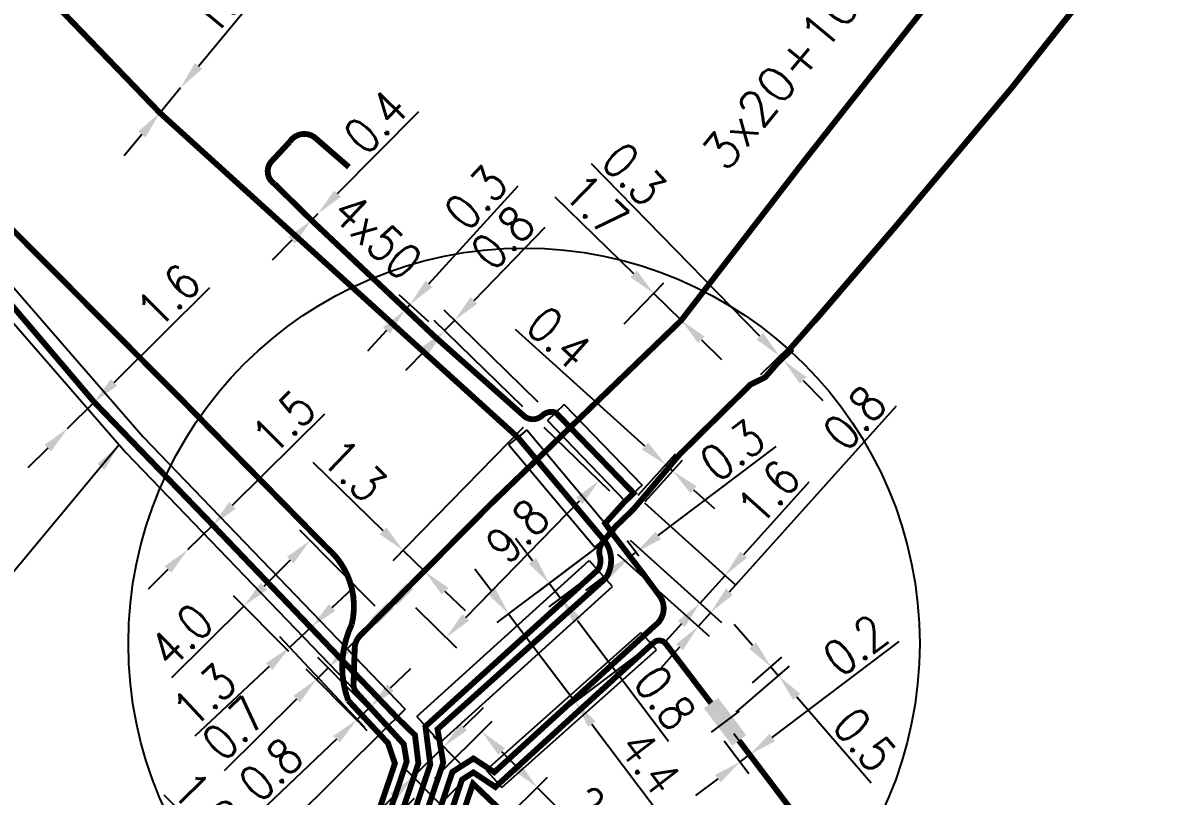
# Model space of a CAD drawing. Header units: millimetres. Extents: x 80000 to 81010, y 144000 to 145002.
# Drawn here: x 80909.98 to 80958.79, y 144236.84 to 144269.99 of the extents above; entities that cross this region are included whole.
import ezdxf
from ezdxf.enums import TextEntityAlignment as Align

# ---------------------------------------------------------------- set-up
doc = ezdxf.new("R2010")
doc.units = ezdxf.units.MM
doc.header["$PDMODE"] = 34
doc.linetypes.add('B_ST_AL', pattern=[2000, 1000, 1000])
doc.layers.get('0').update_dxf_attribs({"linetype": 'CONTINUOUS'})
doc.layers.get('Defpoints').update_dxf_attribs({"linetype": 'CONTINUOUS'})
for name, color, linetype in [('B_100', 3, 'CONTINUOUS'), ('B_110', 1, 'CONTINUOUS'), ('B_300', 7, 'CONTINUOUS'), ('B_400', 7, 'CONTINUOUS')]:
    doc.layers.add(name, color=color, linetype=linetype)
doc.styles.add('M_ROMANS', font='ROMANS.shx', dxfattribs={"width": 0.75})
doc.styles.get("Standard").update_dxf_attribs({"font": 'romans.shx', "width": 0.85})
doc.dimstyles.get("Standard").update_dxf_attribs({"dimtxt": 1.5, "dimasz": 1.2, "dimexe": 0.625, "dimexo": 0.625, "dimgap": 0.25, "dimtad": 1, "dimdec": 1, "dimzin": 0, "dimdsep": 46, "dimtxsty": 'Standard', "dimcen": -0.5, "dimadec": 0, "dimazin": 0, "dimtfac": 1, "dimtdec": 1, "dimtmove": 0, "dimatfit": 3, "dimfxl": 0, "dimtolj": 1, "dimtzin": 0, "dimarcsym": 0})

# ---------------------------------------------------------------- blocks, each defined once
blk = doc.blocks.new('*D192')
at = {"layer": 'B_400', "color": 0, "linetype": 'Continuous', "lineweight": -2, "transparency": 16777216}
for p, q in [((80923.234, 144244.931), (80924.11, 144245.752)), ((80925.575, 144240.677), (80921.931, 144244.567)), ((80922.358, 144244.111), (80921.411, 144243.223)), ((80924.628, 144239.79), (80920.984, 144243.68)), ((80920.535, 144242.403), (80917.353, 144239.422))]:
    blk.add_line(p, q, dxfattribs=at)
at = {"layer": 'B_400', "color": 0, "linetype": 'Continuous', "transparency": 16777216}
for points in [[(80923.097, 144245.077), (80923.371, 144244.785), (80922.358, 144244.111)], [(80920.399, 144242.549), (80920.672, 144242.257), (80921.411, 144243.223)]]:
    blk.add_solid(points, dxfattribs=at)
at = {"layer": 'Defpoints', "color": 0, "linetype": 'Continuous', "transparency": 16777216}
for p in [(80922.358, 144244.111), (80926.002, 144240.221), (80925.055, 144239.334)]:
    blk.add_point(p, dxfattribs=at)
at = {"layer": 'B_400', "color": 0, "linetype": 'Continuous', "transparency": 16777216, "insert": (80917.76, 144241.173), "char_height": 1.5, "attachment_point": 5, "rotation": 43.1321}
blk.add_mtext('\\A1;1.3', dxfattribs=at)
blk = doc.blocks.new('*D207')
at = {"layer": 'B_100', "color": 0, "linetype": 'Continuous', "lineweight": -2, "transparency": 16777216}
for p, q in [((80940.251, 144245.605), (80947.417, 144253.57)), ((80935.997, 144247.819), (80939.913, 144244.295)), ((80935.462, 144247.224), (80939.378, 144243.701)), ((80938.914, 144244.119), (80939.449, 144244.713)), ((80938.111, 144243.227), (80937.309, 144242.334))]:
    blk.add_line(p, q, dxfattribs=at)
at = {"layer": 'B_100', "color": 0, "linetype": 'Continuous', "transparency": 16777216}
for points in [[(80940.103, 144245.739), (80940.4, 144245.472), (80939.449, 144244.713)], [(80937.962, 144243.36), (80938.26, 144243.093), (80938.914, 144244.119)]]:
    blk.add_solid(points, dxfattribs=at)
at = {"layer": 'Defpoints', "color": 0, "linetype": 'Continuous', "transparency": 16777216}
for p in [(80935.532, 144248.237), (80934.997, 144247.642), (80939.449, 144244.713)]:
    blk.add_point(p, dxfattribs=at)
at = {"layer": 'B_100', "color": 0, "linetype": 'Continuous', "transparency": 16777216, "insert": (80945.613, 144253.06), "char_height": 1.5, "attachment_point": 5, "rotation": 48.0247}
blk.add_mtext('\\A1;0.8', dxfattribs=at)
blk = doc.blocks.new('B_300_03')
at = {"color": 0, "linetype": 'Continuous'}
blk.add_solid([(-1, 0.75), (-1, 0), (1, 0.75), (1, 0)], dxfattribs=at)
at = {"color": 0, "linetype": 'Continuous', "style": 'M_ROMANS', "width": 0.75, "flags": 3}
for tag, p in [('DEF_LEG', (0, -4.25)), ('DEF_COUP', (0, -6.75)), ('DEF_TYPE', (0, -9.25))]:
    blk.add_attdef(tag, text='', height=1.2, dxfattribs=at).set_placement(p, align=Align.MIDDLE)
blk = doc.blocks.new('*D655')
at = {"layer": 'B_100', "color": 0, "linetype": 'Continuous', "lineweight": -2, "transparency": 16777216}
for p, q in [((80925.736, 144241.494), (80926.605, 144242.322)), ((80924.868, 144240.667), (80924.288, 144240.115)), ((80924.708, 144240.835), (80925.299, 144240.214)), ((80924.128, 144240.283), (80924.72, 144239.662)), ((80923.42, 144239.287), (80920.146, 144236.167))]:
    blk.add_line(p, q, dxfattribs=at)
at = {"layer": 'B_100', "color": 0, "linetype": 'Continuous', "transparency": 16777216}
for points in [[(80925.598, 144241.639), (80925.874, 144241.35), (80924.868, 144240.667)], [(80923.282, 144239.432), (80923.558, 144239.142), (80924.288, 144240.115)]]:
    blk.add_solid(points, dxfattribs=at)
at = {"layer": 'Defpoints', "color": 0, "linetype": 'Continuous', "transparency": 16777216}
for p in [(80924.276, 144241.287), (80923.697, 144240.735), (80924.288, 144240.115)]:
    blk.add_point(p, dxfattribs=at)
at = {"layer": 'B_100', "color": 0, "linetype": 'Continuous', "transparency": 16777216, "insert": (80920.604, 144237.985), "char_height": 1.5, "attachment_point": 5, "rotation": 43.6196}
blk.add_mtext('\\A1;0.8', dxfattribs=at)
blk = doc.blocks.new('*D1424')
at = {"layer": 'B_400', "color": 0, "linetype": 'Continuous', "lineweight": -2, "transparency": 16777216}
for p, q in [((80925.558, 144239.781), (80909.705, 144224.069)), ((80926.746, 144236.74), (80911.814, 144221.941)), ((80910.149, 144224.509), (80907.072, 144227.614)), ((80911.413, 144223.233), (80910.994, 144223.657))]:
    blk.add_line(p, q, dxfattribs=at)
at = {"layer": 'B_400', "color": 0, "linetype": 'Continuous', "transparency": 16777216}
for points in [[(80911.136, 144223.797), (80910.852, 144223.516), (80910.149, 144224.509)], [(80911.555, 144223.374), (80911.271, 144223.093), (80912.258, 144222.381)]]:
    blk.add_solid(points, dxfattribs=at)
at = {"layer": 'Defpoints', "color": 0, "linetype": 'Continuous', "transparency": 16777216}
for p in [(80926.002, 144240.221), (80927.19, 144237.18), (80910.149, 144224.509)]:
    blk.add_point(p, dxfattribs=at)
at = {"layer": 'B_400', "color": 0, "linetype": 'Continuous', "transparency": 16777216, "insert": (80908.898, 144227.191), "char_height": 1.5, "attachment_point": 5, "rotation": 314.7438}
blk.add_mtext('\\A1;3.0', dxfattribs=at)
blk = doc.blocks.new('*D1498')
at = {"layer": 'B_100', "color": 0, "linetype": 'Continuous', "lineweight": -2, "transparency": 16777216}
for p, q in [((80928.719, 144237.354), (80921.644, 144230.342)), ((80920.573, 144232.311), (80916.042, 144236.883)), ((80926.746, 144236.74), (80920.973, 144231.019)), ((80922.088, 144230.782), (80921.417, 144231.459)), ((80922.933, 144229.93), (80923.777, 144229.078))]:
    blk.add_line(p, q, dxfattribs=at)
at = {"layer": 'B_100', "color": 0, "linetype": 'Continuous', "transparency": 16777216}
for points in [[(80920.715, 144232.452), (80920.431, 144232.171), (80921.417, 144231.459)], [(80923.075, 144230.071), (80922.791, 144229.789), (80922.088, 144230.782)]]:
    blk.add_solid(points, dxfattribs=at)
at = {"layer": 'Defpoints', "color": 0, "linetype": 'Continuous', "transparency": 16777216}
for p in [(80929.163, 144237.794), (80927.19, 144237.18), (80921.417, 144231.459)]:
    blk.add_point(p, dxfattribs=at)
at = {"layer": 'B_100', "color": 0, "linetype": 'Continuous', "transparency": 16777216, "insert": (80917.783, 144236.547), "char_height": 1.5, "attachment_point": 5, "rotation": 314.7439}
blk.add_mtext('\\A1;1.9', dxfattribs=at)
blk = doc.blocks.new('*D1499')
at = {"layer": 'B_100', "color": 0, "linetype": 'Continuous', "lineweight": -2, "transparency": 16777216}
for p, q in [((80927.634, 144237.62), (80930.088, 144240.053)), ((80930.489, 144238.76), (80931.172, 144238.071)), ((80930.237, 144235.455), (80932.461, 144237.659)), ((80932.017, 144237.219), (80935.137, 144234.071))]:
    blk.add_line(p, q, dxfattribs=at)
at = {"layer": 'B_100', "color": 0, "linetype": 'Continuous', "transparency": 16777216}
for points in [[(80930.631, 144238.901), (80930.347, 144238.62), (80929.644, 144239.613)], [(80931.314, 144238.212), (80931.03, 144237.93), (80932.017, 144237.219)]]:
    blk.add_solid(points, dxfattribs=at)
at = {"layer": 'Defpoints', "color": 0, "linetype": 'Continuous', "transparency": 16777216}
for p in [(80929.644, 144239.613), (80927.19, 144237.18), (80929.793, 144235.015)]:
    blk.add_point(p, dxfattribs=at)
at = {"layer": 'B_100', "color": 0, "linetype": 'Continuous', "transparency": 16777216, "insert": (80934.709, 144235.923), "char_height": 1.5, "attachment_point": 5, "rotation": 314.7438}
blk.add_mtext('\\A1;2.4', dxfattribs=at)
blk = doc.blocks.new('*D1534')
at = {"layer": 'B_100', "color": 0, "linetype": 'Continuous', "lineweight": -2, "transparency": 16777216}
for p, q in [((80917.506, 144268.139), (80920.216, 144271.413)), ((80915.849, 144266.135), (80916.741, 144267.214)), ((80915.084, 144265.211), (80914.319, 144264.286))]:
    blk.add_line(p, q, dxfattribs=at)
at = {"layer": 'B_100', "color": 0, "linetype": 'Continuous', "transparency": 16777216}
for points in [[(80917.352, 144268.266), (80917.66, 144268.011), (80916.741, 144267.214)], [(80914.93, 144265.338), (80915.238, 144265.083), (80915.849, 144266.135)]]:
    blk.add_solid(points, dxfattribs=at)
at = {"layer": 'Defpoints', "color": 0, "linetype": 'Continuous', "transparency": 16777216}
for p in [(80916.741, 144267.214), (80916.741, 144267.214), (80915.849, 144266.135)]:
    blk.add_point(p, dxfattribs=at)
at = {"layer": 'B_100', "color": 0, "linetype": 'Continuous', "transparency": 16777216, "insert": (80918.473, 144270.876), "char_height": 1.5, "attachment_point": 5, "rotation": 50.3954}
blk.add_mtext('\\A1;1.4', dxfattribs=at)
blk = doc.blocks.new('*D1535')
at = {"layer": 'B_100', "color": 0, "linetype": 'Continuous', "lineweight": -2, "transparency": 16777216}
for p, q in [((80923.468, 144262.669), (80926.939, 144266.196)), ((80922.345, 144261.529), (80922.626, 144261.814)), ((80921.504, 144260.674), (80920.662, 144259.818))]:
    blk.add_line(p, q, dxfattribs=at)
at = {"layer": 'B_100', "color": 0, "linetype": 'Continuous', "transparency": 16777216}
for points in [[(80923.325, 144262.81), (80923.61, 144262.529), (80922.626, 144261.814)], [(80921.361, 144260.814), (80921.646, 144260.533), (80922.345, 144261.529)]]:
    blk.add_solid(points, dxfattribs=at)
at = {"layer": 'Defpoints', "color": 0, "linetype": 'Continuous', "transparency": 16777216}
for p in [(80922.626, 144261.814), (80922.626, 144261.814), (80922.345, 144261.529)]:
    blk.add_point(p, dxfattribs=at)
at = {"layer": 'B_100', "color": 0, "linetype": 'Continuous', "transparency": 16777216, "insert": (80925.092, 144265.746), "char_height": 1.5, "attachment_point": 5, "rotation": 45.4572}
blk.add_mtext('\\A1;0.4', dxfattribs=at)
blk = doc.blocks.new('*D1536')
at = {"layer": 'B_100', "color": 0, "linetype": 'Continuous', "lineweight": -2, "transparency": 16777216}
for p, q in [((80927.376, 144258.8), (80931.201, 144263)), ((80927.372, 144257.181), (80926.106, 144258.334)), ((80927.17, 144256.959), (80925.904, 144258.112)), ((80926.366, 144257.692), (80926.568, 144257.913)), ((80925.558, 144256.804), (80924.749, 144255.917))]:
    blk.add_line(p, q, dxfattribs=at)
at = {"layer": 'B_100', "color": 0, "linetype": 'Continuous', "transparency": 16777216}
for points in [[(80927.228, 144258.935), (80927.523, 144258.666), (80926.568, 144257.913)], [(80925.41, 144256.939), (80925.705, 144256.67), (80926.366, 144257.692)]]:
    blk.add_solid(points, dxfattribs=at)
at = {"layer": 'Defpoints', "color": 0, "linetype": 'Continuous', "transparency": 16777216}
for p in [(80926.568, 144257.913), (80927.834, 144256.76), (80927.632, 144256.538)]:
    blk.add_point(p, dxfattribs=at)
at = {"layer": 'B_100', "color": 0, "linetype": 'Continuous', "transparency": 16777216, "insert": (80929.394, 144262.501), "char_height": 1.5, "attachment_point": 5, "rotation": 47.6716}
blk.add_mtext('\\A1;0.3', dxfattribs=at)
blk = doc.blocks.new('*D1537')
at = {"layer": 'B_100', "color": 0, "linetype": 'Continuous', "lineweight": -2, "transparency": 16777216}
for p, q in [((80913.888, 144254.578), (80917.987, 144258.64)), ((80911.9, 144252.607), (80913.036, 144253.734)), ((80911.047, 144251.763), (80910.195, 144250.918))]:
    blk.add_line(p, q, dxfattribs=at)
at = {"layer": 'B_100', "color": 0, "linetype": 'Continuous', "transparency": 16777216}
for points in [[(80913.748, 144254.72), (80914.029, 144254.436), (80913.036, 144253.734)], [(80910.907, 144251.905), (80911.188, 144251.621), (80911.9, 144252.607)]]:
    blk.add_solid(points, dxfattribs=at)
at = {"layer": 'Defpoints', "color": 0, "linetype": 'Continuous', "transparency": 16777216}
for p in [(80913.036, 144253.734), (80911.9, 144252.607), (80911.9, 144252.607)]:
    blk.add_point(p, dxfattribs=at)
at = {"layer": 'B_100', "color": 0, "linetype": 'Continuous', "transparency": 16777216, "insert": (80916.221, 144258.298), "char_height": 1.5, "attachment_point": 5, "rotation": 44.7438}
blk.add_mtext('\\A1;1.6', dxfattribs=at)
blk = doc.blocks.new('*D1538')
at = {"layer": 'B_100', "color": 0, "linetype": 'Continuous', "lineweight": -2, "transparency": 16777216}
for p, q in [((80918.969, 144249.311), (80922.921, 144253.228)), ((80917.051, 144247.41), (80918.116, 144248.466)), ((80916.198, 144246.565), (80915.346, 144245.72))]:
    blk.add_line(p, q, dxfattribs=at)
at = {"layer": 'B_100', "color": 0, "linetype": 'Continuous', "transparency": 16777216}
for points in [[(80918.828, 144249.453), (80919.109, 144249.168), (80918.116, 144248.466)], [(80916.058, 144246.707), (80916.339, 144246.423), (80917.051, 144247.41)]]:
    blk.add_solid(points, dxfattribs=at)
at = {"layer": 'Defpoints', "color": 0, "linetype": 'Continuous', "transparency": 16777216}
for p in [(80918.116, 144248.466), (80917.051, 144247.41), (80917.051, 144247.41)]:
    blk.add_point(p, dxfattribs=at)
at = {"layer": 'B_100', "color": 0, "linetype": 'Continuous', "transparency": 16777216, "insert": (80921.155, 144252.886), "char_height": 1.5, "attachment_point": 5, "rotation": 44.7438}
blk.add_mtext('\\A1;1.5', dxfattribs=at)
blk = doc.blocks.new('*D1539')
at = {"layer": 'B_100', "color": 0, "linetype": 'Continuous', "lineweight": -2, "transparency": 16777216}
for p, q in [((80928.861, 144239.803), (80929.714, 144240.648)), ((80928.723, 144238.238), (80927.569, 144239.402)), ((80928.009, 144238.959), (80926.706, 144237.668)), ((80927.972, 144236.391), (80926.266, 144238.112)), ((80925.854, 144236.823), (80921.289, 144232.299))]:
    blk.add_line(p, q, dxfattribs=at)
at = {"layer": 'B_100', "color": 0, "linetype": 'Continuous', "transparency": 16777216}
for points in [[(80928.72, 144239.945), (80929.002, 144239.661), (80928.009, 144238.959)], [(80925.713, 144236.965), (80925.995, 144236.681), (80926.706, 144237.668)]]:
    blk.add_solid(points, dxfattribs=at)
at = {"layer": 'Defpoints', "color": 0, "linetype": 'Continuous', "transparency": 16777216}
for p in [(80926.706, 144237.668), (80929.163, 144237.794), (80928.412, 144235.947)]:
    blk.add_point(p, dxfattribs=at)
at = {"layer": 'B_100', "color": 0, "linetype": 'Continuous', "transparency": 16777216, "insert": (80921.647, 144234.061), "char_height": 1.5, "attachment_point": 5, "rotation": 44.7438}
blk.add_mtext('\\A1;1.5', dxfattribs=at)
blk = doc.blocks.new('*D1540')
at = {"layer": 'B_100', "color": 0, "linetype": 'Continuous', "lineweight": -2, "transparency": 16777216}
for p, q in [((80941.558, 144256.56), (80934.34, 144263.942)), ((80941.6, 144254.922), (80942.844, 144256.138)), ((80941.774, 144254.743), (80943.018, 144255.96)), ((80942.571, 144255.523), (80942.397, 144255.701)), ((80943.41, 144254.665), (80944.249, 144253.807))]:
    blk.add_line(p, q, dxfattribs=at)
at = {"layer": 'B_100', "color": 0, "linetype": 'Continuous', "transparency": 16777216}
for points in [[(80941.701, 144256.699), (80941.415, 144256.42), (80942.397, 144255.701)], [(80943.553, 144254.804), (80943.267, 144254.525), (80942.571, 144255.523)]]:
    blk.add_solid(points, dxfattribs=at)
at = {"layer": 'Defpoints', "color": 0, "linetype": 'Continuous', "transparency": 16777216}
for p in [(80942.571, 144255.523), (80941.153, 144254.485), (80941.327, 144254.307)]:
    blk.add_point(p, dxfattribs=at)
at = {"layer": 'B_100', "color": 0, "linetype": 'Continuous', "transparency": 16777216, "insert": (80936.164, 144263.507), "char_height": 1.5, "attachment_point": 5, "rotation": 314.3518}
blk.add_mtext('\\A1;0.3', dxfattribs=at)
blk = doc.blocks.new('*D1541')
at = {"layer": 'B_100', "color": 0, "linetype": 'Continuous', "lineweight": -2, "transparency": 16777216}
for p, q in [((80936.15, 144259.231), (80932.784, 144262.514)), ((80935.742, 144257.094), (80937.446, 144258.841)), ((80938.19, 144257.241), (80937.009, 144258.393)), ((80939.049, 144256.403), (80939.909, 144255.565))]:
    blk.add_line(p, q, dxfattribs=at)
at = {"layer": 'B_100', "color": 0, "linetype": 'Continuous', "transparency": 16777216}
for points in [[(80936.29, 144259.374), (80936.011, 144259.088), (80937.009, 144258.393)], [(80939.189, 144256.546), (80938.91, 144256.26), (80938.19, 144257.241)]]:
    blk.add_solid(points, dxfattribs=at)
at = {"layer": 'Defpoints', "color": 0, "linetype": 'Continuous', "transparency": 16777216}
for p in [(80937.009, 144258.393), (80938.19, 144257.241), (80935.306, 144256.646)]:
    blk.add_point(p, dxfattribs=at)
at = {"layer": 'B_100', "color": 0, "linetype": 'Continuous', "transparency": 16777216, "insert": (80934.552, 144262.187), "char_height": 1.5, "attachment_point": 5, "rotation": 315.715}
blk.add_mtext('\\A1;1.7', dxfattribs=at)
blk = doc.blocks.new('*D1542')
at = {"layer": 'B_100', "color": 0, "linetype": 'Continuous', "lineweight": -2, "transparency": 16777216}
for p, q in [((80936.632, 144251.852), (80931.083, 144256.845)), ((80936.346, 144249.74), (80937.943, 144251.515)), ((80936.643, 144249.472), (80938.24, 144251.247)), ((80937.822, 144250.782), (80937.525, 144251.05)), ((80938.714, 144249.98), (80939.606, 144249.177))]:
    blk.add_line(p, q, dxfattribs=at)
at = {"layer": 'B_100', "color": 0, "linetype": 'Continuous', "transparency": 16777216}
for points in [[(80936.766, 144252.001), (80936.499, 144251.704), (80937.525, 144251.05)], [(80938.848, 144250.128), (80938.58, 144249.831), (80937.822, 144250.782)]]:
    blk.add_solid(points, dxfattribs=at)
at = {"layer": 'Defpoints', "color": 0, "linetype": 'Continuous', "transparency": 16777216}
for p in [(80937.822, 144250.782), (80935.928, 144249.275), (80936.225, 144249.008)]:
    blk.add_point(p, dxfattribs=at)
at = {"layer": 'B_100', "color": 0, "linetype": 'Continuous', "transparency": 16777216, "insert": (80932.953, 144256.507), "char_height": 1.5, "attachment_point": 5, "rotation": 318.0247}
blk.add_mtext('\\A1;0.4', dxfattribs=at)
blk = doc.blocks.new('*D1543')
at = {"layer": 'B_100', "color": 0, "linetype": 'Continuous', "lineweight": -2, "transparency": 16777216}
for p, q in [((80929.31, 144258.096), (80932.361, 144261.227)), ((80932.063, 144253.739), (80928.025, 144257.672)), ((80931.403, 144253.537), (80927.603, 144257.239)), ((80928.051, 144256.803), (80928.473, 144257.236)), ((80927.214, 144255.944), (80926.376, 144255.084))]:
    blk.add_line(p, q, dxfattribs=at)
at = {"layer": 'B_100', "color": 0, "linetype": 'Continuous', "transparency": 16777216}
for points in [[(80929.167, 144258.235), (80929.454, 144257.956), (80928.473, 144257.236)], [(80927.07, 144256.083), (80927.357, 144255.804), (80928.051, 144256.803)]]:
    blk.add_solid(points, dxfattribs=at)
at = {"layer": 'Defpoints', "color": 0, "linetype": 'Continuous', "transparency": 16777216}
for p in [(80928.051, 144256.803), (80932.511, 144253.302), (80931.851, 144253.101)]:
    blk.add_point(p, dxfattribs=at)
at = {"layer": 'B_100', "color": 0, "linetype": 'Continuous', "transparency": 16777216, "insert": (80930.538, 144260.789), "char_height": 1.5, "attachment_point": 5, "rotation": 45.7465}
blk.add_mtext('\\A1;0.8', dxfattribs=at)
blk = doc.blocks.new('*D1544')
at = {"layer": 'B_100', "color": 0, "linetype": 'Continuous', "lineweight": -2, "transparency": 16777216}
for p, q in [((80937.203, 144248.015), (80942.252, 144251.827)), ((80936.132, 144246.944), (80935.629, 144247.61)), ((80936.372, 144247.125), (80935.869, 144247.791)), ((80936.006, 144247.111), (80936.245, 144247.292)), ((80935.048, 144246.388), (80934.09, 144245.665))]:
    blk.add_line(p, q, dxfattribs=at)
at = {"layer": 'B_100', "color": 0, "linetype": 'Continuous', "transparency": 16777216}
for points in [[(80937.083, 144248.175), (80937.324, 144247.856), (80936.245, 144247.292)], [(80934.928, 144246.548), (80935.169, 144246.229), (80936.006, 144247.111)]]:
    blk.add_solid(points, dxfattribs=at)
at = {"layer": 'Defpoints', "color": 0, "linetype": 'Continuous', "transparency": 16777216}
for p in [(80936.245, 144247.292), (80936.509, 144246.445), (80936.748, 144246.626)]:
    blk.add_point(p, dxfattribs=at)
at = {"layer": 'B_100', "color": 0, "linetype": 'Continuous', "transparency": 16777216, "insert": (80940.384, 144251.67), "char_height": 1.5, "attachment_point": 5, "rotation": 37.0513}
blk.add_mtext('\\A1;0.3', dxfattribs=at)
blk = doc.blocks.new('*D1545')
at = {"layer": 'B_300', "color": 0, "linetype": 'Continuous', "lineweight": -2, "transparency": 16777216}
for p, q in [((80925.076, 144244.995), (80921.85, 144248.25)), ((80921.438, 144246.961), (80920.301, 144245.835)), ((80919.449, 144244.99), (80916.344, 144241.913)), ((80921.376, 144243.046), (80919.009, 144245.434))]:
    blk.add_line(p, q, dxfattribs=at)
at = {"layer": 'B_300', "color": 0, "linetype": 'Continuous', "transparency": 16777216}
for points in [[(80921.297, 144247.103), (80921.578, 144246.819), (80922.29, 144247.806)], [(80920.16, 144245.977), (80920.442, 144245.693), (80919.449, 144244.99)]]:
    blk.add_solid(points, dxfattribs=at)
at = {"layer": 'Defpoints', "color": 0, "linetype": 'Continuous', "transparency": 16777216}
for p in [(80919.449, 144244.99), (80925.516, 144244.551), (80921.816, 144242.602)]:
    blk.add_point(p, dxfattribs=at)
at = {"layer": 'B_300', "color": 0, "linetype": 'Continuous', "transparency": 16777216, "insert": (80916.766, 144243.74), "char_height": 1.5, "attachment_point": 5, "rotation": 44.7438}
blk.add_mtext('\\A1;4.0', dxfattribs=at)
blk = doc.blocks.new('*D1546')
at = {"layer": 'B_300', "color": 0, "linetype": 'Continuous', "lineweight": -2, "transparency": 16777216}
for p, q in [((80932.299, 144252.665), (80935.11, 144249.926)), ((80928.954, 144244.504), (80933.825, 144249.503)), ((80926.799, 144244.927), (80928.564, 144243.208))]:
    blk.add_line(p, q, dxfattribs=at)
at = {"layer": 'B_300', "color": 0, "linetype": 'Continuous', "transparency": 16777216}
for points in [[(80933.681, 144249.642), (80933.968, 144249.363), (80934.662, 144250.362)], [(80928.811, 144244.643), (80929.097, 144244.364), (80928.117, 144243.644)]]:
    blk.add_solid(points, dxfattribs=at)
at = {"layer": 'Defpoints', "color": 0, "linetype": 'Continuous', "transparency": 16777216}
for p in [(80931.851, 144253.101), (80934.662, 144250.362), (80926.352, 144245.364)]:
    blk.add_point(p, dxfattribs=at)
at = {"layer": 'B_300', "color": 0, "linetype": 'Continuous', "transparency": 16777216, "insert": (80931.168, 144248.209), "char_height": 1.5, "attachment_point": 5, "rotation": 45.7465}
blk.add_mtext('\\A1;9.8', dxfattribs=at)
blk = doc.blocks.new('*D1547')
at = {"layer": 'B_100', "color": 0, "linetype": 'Continuous', "lineweight": -2, "transparency": 16777216}
for p, q in [((80931.415, 144252.653), (80925.839, 144246.931)), ((80925.416, 144248.216), (80922.415, 144251.139)), ((80929.57, 144248.896), (80926.771, 144246.023)), ((80927.207, 144246.471), (80926.275, 144247.378)), ((80928.066, 144245.634), (80928.926, 144244.796))]:
    blk.add_line(p, q, dxfattribs=at)
at = {"layer": 'B_100', "color": 0, "linetype": 'Continuous', "transparency": 16777216}
for points in [[(80925.555, 144248.359), (80925.276, 144248.072), (80926.275, 144247.378)], [(80928.206, 144245.777), (80927.927, 144245.49), (80927.207, 144246.471)]]:
    blk.add_solid(points, dxfattribs=at)
at = {"layer": 'Defpoints', "color": 0, "linetype": 'Continuous', "transparency": 16777216}
for p in [(80931.851, 144253.101), (80930.006, 144249.344), (80926.275, 144247.378)]:
    blk.add_point(p, dxfattribs=at)
at = {"layer": 'B_100', "color": 0, "linetype": 'Continuous', "transparency": 16777216, "insert": (80924.184, 144250.812), "char_height": 1.5, "attachment_point": 5, "rotation": 315.7465}
blk.add_mtext('\\A1;1.3', dxfattribs=at)
blk = doc.blocks.new('*D1548')
at = {"layer": 'B_100', "color": 0, "linetype": 'Continuous', "lineweight": -2, "transparency": 16777216}
for p, q in [((80923.911, 144243.188), (80924.763, 144244.032)), ((80925.861, 144239.515), (80922.618, 144242.787)), ((80924.352, 144240.043), (80922.121, 144242.294)), ((80923.058, 144242.343), (80922.561, 144241.85)), ((80921.709, 144241.005), (80918.604, 144237.928))]:
    blk.add_line(p, q, dxfattribs=at)
at = {"layer": 'B_100', "color": 0, "linetype": 'Continuous', "transparency": 16777216}
for points in [[(80923.77, 144243.33), (80924.051, 144243.046), (80923.058, 144242.343)], [(80921.568, 144241.148), (80921.849, 144240.863), (80922.561, 144241.85)]]:
    blk.add_solid(points, dxfattribs=at)
at = {"layer": 'Defpoints', "color": 0, "linetype": 'Continuous', "transparency": 16777216}
for p in [(80922.561, 144241.85), (80924.792, 144239.599), (80926.301, 144239.072)]:
    blk.add_point(p, dxfattribs=at)
at = {"layer": 'B_100', "color": 0, "linetype": 'Continuous', "transparency": 16777216, "insert": (80919.026, 144239.755), "char_height": 1.5, "attachment_point": 5, "rotation": 44.7438}
blk.add_mtext('\\A1;0.7', dxfattribs=at)
blk = doc.blocks.new('*D1549')
at = {"layer": 'B_100', "color": 0, "linetype": 'Continuous', "lineweight": -2, "transparency": 16777216}
for p, q in [((80931.809, 144246.93), (80931.086, 144247.887)), ((80935.033, 144247.86), (80932.033, 144245.595)), ((80934.113, 144246.162), (80932.516, 144244.956)), ((80932.532, 144245.972), (80933.015, 144245.333)), ((80933.738, 144244.375), (80937.648, 144239.196))]:
    blk.add_line(p, q, dxfattribs=at)
at = {"layer": 'B_100', "color": 0, "linetype": 'Continuous', "transparency": 16777216}
for points in [[(80931.968, 144247.05), (80931.649, 144246.809), (80932.532, 144245.972)], [(80933.897, 144244.495), (80933.578, 144244.254), (80933.015, 144245.333)]]:
    blk.add_solid(points, dxfattribs=at)
at = {"layer": 'Defpoints', "color": 0, "linetype": 'Continuous', "transparency": 16777216}
for p in [(80935.532, 144248.237), (80934.612, 144246.539), (80932.532, 144245.972)]:
    blk.add_point(p, dxfattribs=at)
at = {"layer": 'B_100', "color": 0, "linetype": 'Continuous', "transparency": 16777216, "insert": (80937.49, 144241.064), "char_height": 1.5, "attachment_point": 5, "rotation": 307.0513}
blk.add_mtext('\\A1;0.8', dxfattribs=at)
blk = doc.blocks.new('*D1556')
at = {"layer": 'B_100', "color": 0, "linetype": 'Continuous', "lineweight": -2, "transparency": 16777216}
for p, q in [((80940.866, 144247.201), (80943.67, 144250.317)), ((80936.613, 144249.413), (80940.528, 144245.891)), ((80935.997, 144247.819), (80939.46, 144244.703)), ((80938.995, 144245.121), (80940.064, 144246.309)), ((80938.193, 144244.229), (80937.39, 144243.337))]:
    blk.add_line(p, q, dxfattribs=at)
at = {"layer": 'B_100', "color": 0, "linetype": 'Continuous', "transparency": 16777216}
for points in [[(80940.718, 144247.335), (80941.015, 144247.067), (80940.064, 144246.309)], [(80938.044, 144244.363), (80938.341, 144244.095), (80938.995, 144245.121)]]:
    blk.add_solid(points, dxfattribs=at)
at = {"layer": 'Defpoints', "color": 0, "linetype": 'Continuous', "transparency": 16777216}
for p in [(80936.149, 144249.831), (80935.532, 144248.237), (80938.995, 144245.121)]:
    blk.add_point(p, dxfattribs=at)
at = {"layer": 'B_100', "color": 0, "linetype": 'Continuous', "transparency": 16777216, "insert": (80941.927, 144249.875), "char_height": 1.5, "attachment_point": 5, "rotation": 48.0247}
blk.add_mtext('\\A1;1.6', dxfattribs=at)
blk = doc.blocks.new('*D1823')
at = {"layer": 'B_100', "color": 0, "linetype": 'Continuous', "lineweight": -2, "transparency": 16777216}
for p, q in [((80935.033, 144247.86), (80930.294, 144244.283)), ((80930.07, 144245.617), (80929.347, 144246.575)), ((80930.793, 144244.659), (80933.64, 144240.889)), ((80936.532, 144243.073), (80933.141, 144240.512)), ((80934.363, 144239.931), (80937.033, 144236.394))]:
    blk.add_line(p, q, dxfattribs=at)
at = {"layer": 'B_100', "color": 0, "linetype": 'Continuous', "transparency": 16777216}
for points in [[(80930.23, 144245.738), (80929.91, 144245.497), (80930.793, 144244.659)], [(80934.522, 144240.052), (80934.203, 144239.811), (80933.64, 144240.889)]]:
    blk.add_solid(points, dxfattribs=at)
at = {"layer": 'Defpoints', "color": 0, "linetype": 'Continuous', "transparency": 16777216}
for p in [(80935.532, 144248.237), (80930.793, 144244.659), (80937.031, 144243.449)]:
    blk.add_point(p, dxfattribs=at)
at = {"layer": 'B_100', "color": 0, "linetype": 'Continuous', "transparency": 16777216, "insert": (80936.858, 144238.286), "char_height": 1.5, "attachment_point": 5, "rotation": 307.0513}
blk.add_mtext('\\A1;4.4', dxfattribs=at)
blk = doc.blocks.new('*D1825')
at = {"layer": 'B_300', "color": 0, "linetype": 'Continuous', "lineweight": -2, "transparency": 16777216}
for p, q in [((80942.086, 144239.358), (80947.523, 144243.475)), ((80940.029, 144239.221), (80941.09, 144237.82)), ((80940.446, 144239.537), (80941.507, 144238.136)), ((80940.713, 144238.318), (80941.13, 144238.634)), ((80939.756, 144237.594), (80938.8, 144236.87))]:
    blk.add_line(p, q, dxfattribs=at)
at = {"layer": 'B_300', "color": 0, "linetype": 'Continuous', "transparency": 16777216}
for points in [[(80941.966, 144239.518), (80942.207, 144239.199), (80941.13, 144238.634)], [(80939.636, 144237.754), (80939.877, 144237.435), (80940.713, 144238.318)]]:
    blk.add_solid(points, dxfattribs=at)
at = {"layer": 'Defpoints', "color": 0, "linetype": 'Continuous', "transparency": 16777216}
for p in [(80939.652, 144239.72), (80940.069, 144240.035), (80940.713, 144238.318)]:
    blk.add_point(p, dxfattribs=at)
at = {"layer": 'B_300', "color": 0, "linetype": 'Continuous', "transparency": 16777216, "insert": (80945.655, 144243.315), "char_height": 1.5, "attachment_point": 5, "rotation": 37.1329}
blk.add_mtext('\\A1;0.2', dxfattribs=at)
blk = doc.blocks.new('B_300_04')
at = {"color": 0, "linetype": 'Continuous'}
blk.add_line((0, 0.75), (0, -0.75), dxfattribs=at)
blk.add_solid([(-1, 0.375), (-1, -0.375), (1, 0.375), (1, -0.375)], dxfattribs=at)
at = {"color": 0, "linetype": 'Continuous', "style": 'M_ROMANS', "width": 0.75, "flags": 3}
for tag, p in [('DEF_LEG', (0, -4.25)), ('DEF_COUP', (0, -6.75)), ('DEF_TYPE', (0, -9.25))]:
    blk.add_attdef(tag, text='', height=1.2, dxfattribs=at).set_placement(p, align=Align.MIDDLE)
blk = doc.blocks.new('*D1832')
at = {"layer": 'B_300', "color": 0, "linetype": 'Continuous', "lineweight": -2, "transparency": 16777216}
for p, q in [((80941.245, 144243.296), (80940.461, 144244.205)), ((80941.242, 144241.708), (80942.502, 144242.796)), ((80940.542, 144240.444), (80942.829, 144242.417)), ((80942.029, 144242.388), (80942.356, 144242.009)), ((80943.14, 144241.101), (80946.323, 144237.413))]:
    blk.add_line(p, q, dxfattribs=at)
at = {"layer": 'B_300', "color": 0, "linetype": 'Continuous', "transparency": 16777216}
for points in [[(80941.397, 144243.427), (80941.094, 144243.165), (80942.029, 144242.388)], [(80943.291, 144241.231), (80942.988, 144240.97), (80942.356, 144242.009)]]:
    blk.add_solid(points, dxfattribs=at)
at = {"layer": 'Defpoints', "color": 0, "linetype": 'Continuous', "transparency": 16777216}
for p in [(80942.029, 144242.388), (80940.769, 144241.3), (80940.069, 144240.035)]:
    blk.add_point(p, dxfattribs=at)
at = {"layer": 'B_300', "color": 0, "linetype": 'Continuous', "transparency": 16777216, "insert": (80946.044, 144239.267), "char_height": 1.5, "attachment_point": 5, "rotation": 310.7963}
blk.add_mtext('\\A1;0.5', dxfattribs=at)

msp = doc.modelspace()

# ---------------------------------------------------------------- linework, layer by layer
at = {"layer": 'B_100', "linetype": 'B_ST_AL', "const_width": 0.25, "flags": 128}
for points in [[(80877.495, 144309.989), (80876.814, 144309.31, 0.383412), (80876.6, 144307.052), (80876.969, 144306.627), (80879.008, 144304.428), (80882.63, 144301.463), (80883.918, 144300.814), (80889.832, 144295.085, -0.17797), (80890.125, 144293.869, 0.135153), (80890.467, 144292.705), (80894.031, 144288.67), (80897.576, 144285.122), (80902.424, 144279.664), (80909.552, 144272.675), (80915.849, 144266.135), (80925.83, 144257.083), (80931.188, 144252.224), (80934.866, 144247.835), (80934.866, 144247.835, -0.336002), (80934.942, 144246.174), (80927.747, 144239.716), (80927.991, 144238.282), (80922.476, 144221.903)], [(80982.67, 144300.28), (80981.307, 144301.707, -0.136898), (80980.616, 144303.119, 0.205706), (80979.858, 144304.256), (80976.417, 144306.493, 0.441653), (80975.292, 144306.227), (80975.187, 144305.999), (80971.945, 144299.996), (80964.177, 144285.614), (80957.446, 144273.685), (80952.319, 144267.176), (80947.364, 144261.262), (80944.105, 144257.457), (80943.876, 144257.194), (80941.784, 144254.799), (80941.153, 144254.485), (80938.123, 144251.494), (80936.128, 144249.126), (80935.391, 144248.42), (80934.802, 144247.717, 0.216333), (80934.704, 144247.12, -0.211768), (80934.612, 144246.539), (80927.228, 144239.833), (80927.437, 144238.203), (80922.082, 144222.302)], [(80966.46, 144300.168), (80959.49, 144287.028), (80953.703, 144277.103), (80943.514, 144264.152), (80938.19, 144257.241), (80930.006, 144249.344), (80924.791, 144244.083), (80924.443, 144243.739, 0.178887), (80924.201, 144243.22), (80924.149, 144241.664, 0.181739), (80924.276, 144241.287), (80926.301, 144239.072), (80926.425, 144238.331), (80920.646, 144221.172), (80920.915, 144220.951)], [(80877.452, 144285.433), (80877.572, 144285.259, 0.362806), (80879.491, 144284.726, -0.1311), (80879.931, 144284.749, -0.038064), (80880.271, 144284.623), (80882.394, 144283.686), (80900.699, 144266.397), (80905.86, 144262.111), (80906.908, 144260.949), (80913.036, 144253.734), (80918.116, 144248.466), (80919.407, 144247.116), (80926.002, 144240.221), (80926.78, 144239.463), (80926.927, 144238.254), (80921.228, 144221.333)], [(80877.041, 144285.149), (80877.16, 144284.976, 0.175797), (80878.3, 144284.163), (80879.2, 144283.831), (80881.987, 144281.89), (80881.987, 144281.89, 0.090071), (80889.314, 144277.925, -0.14458), (80895.08, 144274.886), (80907.17, 144263.509), (80916.85, 144253.77), (80921.358, 144249.173), (80922.996, 144247.503, -0.283305), (80924.073, 144244.212, 0.200388), (80923.919, 144240.946), (80925.622, 144239.122), (80925.921, 144238.244), (80920.062, 144221.005), (80920.597, 144220.565)], [(80923.95, 144263.807), (80922.52, 144265.048, 0.458344), (80921.413, 144264.886), (80920.631, 144264.05, 0.455148), (80920.761, 144263.088), (80922.345, 144261.529), (80926.903, 144257.226), (80927.632, 144256.538), (80931.444, 144253.148, 0.397194), (80932.241, 144253.169, -0.262771), (80932.812, 144253.286), (80936.149, 144249.831), (80936.149, 144249.831), (80935.74, 144249.44), (80934.928, 144248.539), (80935.217, 144248.128), (80936.509, 144246.445), (80937.26, 144245.433, -0.417483), (80937.052, 144244.151), (80930.176, 144237.87), (80929.287, 144238.461), (80928.385, 144237.884), (80922.871, 144221.502)], [(80939.465, 144240.832), (80937.529, 144243.373, 0.402009), (80937.031, 144243.449), (80930.224, 144237.237), (80929.282, 144237.864), (80928.796, 144237.553), (80923.269, 144221.097)], [(80990.382, 144175.966), (80989.518, 144175.479, -0.145928), (80988.509, 144175.506), (80987.822, 144176.241), (80985.959, 144178.619), (80978.948, 144188.072), (80973.367, 144195.374), (80970.525, 144199.064), (80955.484, 144219.131), (80953.22, 144222.227), (80949.944, 144226.703), (80946.196, 144231.867), (80943.606, 144235.338), (80940.66, 144239.229)]]:
    msp.add_lwpolyline(points, format="xyb", dxfattribs=at)
at = {"layer": 'B_100', "color": 6, "linetype": 'B_ST_AL', "flags": 128}
msp.add_lwpolyline([(80982.598, 144300.211), (80981.233, 144301.639, -0.13705), (80980.518, 144303.1, 0.205706), (80979.803, 144304.172), (80976.358, 144306.412, 0.376501), (80975.383, 144306.185), (80975.276, 144305.953), (80972.033, 144299.948), (80964.264, 144285.566), (80957.529, 144273.629), (80952.397, 144267.113), (80947.44, 144261.197), (80944.181, 144257.391), (80943.952, 144257.129)], format="xyb", dxfattribs=at)
at = {"layer": 'B_100', "linetype": 'B_ST_AL'}
msp.add_circle((80931.454, 144243.386), 16.95, dxfattribs=at)
at = {"layer": 'B_110', "linetype": 'B_ST_AL', "const_width": 0.25, "flags": 128}
msp.add_lwpolyline([(80941.506, 144206.405), (80942.167, 144205.502), (80948.204, 144210.064), (80950.727, 144211.945), (80949.522, 144213.547), (80948.148, 144215.27), (80947.019, 144216.541), (80944.944, 144220.205), (80942.106, 144223.313), (80941.094, 144225.024), (80938.029, 144229.006), (80938.029, 144229.006), (80938.029, 144229.006), (80931.518, 144235.228), (80931.518, 144235.228), (80929.265, 144237.38), (80923.646, 144220.714)], dxfattribs=at)
at = {"layer": 'B_400', "color": 7, "linetype": 'CONTINUOUS'}
for p, q in [((80907.286, 144261.277), (80915.132, 144252.253)), ((80906.531, 144260.621), (80914.394, 144251.578)), ((80932.452, 144252.939), (80932.812, 144253.286)), ((80933.171, 144253.633), (80932.812, 144253.286)), ((80933.171, 144253.633), (80936.508, 144250.178)), ((80932.452, 144252.939), (80935.789, 144249.483)), ((80931.571, 144252.545), (80931.188, 144252.224)), ((80931.571, 144252.545), (80935.25, 144248.156)), ((80915.132, 144252.253), (80926.363, 144240.567)), ((80930.804, 144251.902), (80931.188, 144252.224)), ((80930.804, 144251.902), (80934.483, 144247.513)), ((80914.394, 144251.578), (80925.642, 144239.874)), ((80936.508, 144250.178), (80936.149, 144249.831)), ((80935.789, 144249.483), (80936.149, 144249.831)), ((80935.25, 144248.156), (80934.866, 144247.835)), ((80934.483, 144247.513), (80934.866, 144247.835)), ((80926.858, 144240.26), (80934.24, 144246.949)), ((80934.24, 144246.949), (80934.744, 144246.393)), ((80935.247, 144245.838), (80934.744, 144246.393)), ((80927.866, 144239.148), (80935.247, 144245.838)), ((80929.836, 144237.959), (80936.464, 144243.866)), ((80936.464, 144243.866), (80936.797, 144243.493)), ((80930.501, 144237.212), (80937.13, 144243.12)), ((80937.13, 144243.12), (80936.797, 144243.493)), ((80925.642, 144239.874), (80926.002, 144240.221)), ((80926.363, 144240.567), (80926.002, 144240.221)), ((80926.858, 144240.26), (80927.362, 144239.704)), ((80927.866, 144239.148), (80927.362, 144239.704)), ((80929.836, 144237.959), (80930.169, 144237.585)), ((80930.501, 144237.212), (80930.169, 144237.585))]:
    msp.add_line(p, q, dxfattribs=at)

# ---------------------------------------------------------------- block references
at = {"layer": 'B_300', "linetype": 'ByBlock', "xscale": 0.5, "yscale": 0.5, "zscale": 0.5, "rotation": 45.1451780670148}
for p in [(80926.352, 144245.364), (80925.516, 144244.551)]:
    msp.add_blockref('B_300_03', p, dxfattribs=at)
at = {"layer": 'B_300', "ltscale": 0.5, "rotation": 307.1328640474594}
msp.add_blockref('B_300_04', (80940.069, 144240.035), dxfattribs=at)

# ---------------------------------------------------------------- texts
at = {"layer": 'B_100', "linetype": 'Continuous'}
msp.add_text('3x20+10', height=1.5, rotation=50.6934, dxfattribs=at).set_placement((80942.446, 144267.582), align=Align.MIDDLE)
at = {"layer": 'B_100', "linetype": 'Continuous', "width": 0.85}
msp.add_text('4x50', height=1.5, rotation=316.6475, dxfattribs=at).set_placement((80925.169, 144260.842), align=Align.MIDDLE)

# ---------------------------------------------------------------- dimensions: what is measured, and where the dimension line sits
at = {"layer": 'B_100', "linetype": 'Continuous'}
for base, p1, p2, angle, picture, middle in [((80916.741, 144267.214), (80915.849, 144266.135), (80916.741, 144267.214), 230.3954, '*D1534', (80919.244, 144270.238)), ((80922.626, 144261.814), (80922.345, 144261.529), (80922.626, 144261.814), 225.4572, '*D1535', (80925.805, 144265.044)), ((80942.571, 144255.523), (80941.153, 144254.485), (80941.327, 144254.307), 134.3518, '*D1540', (80935.449, 144262.808)), ((80926.568, 144257.913), (80927.632, 144256.538), (80927.834, 144256.76), 227.6716, '*D1536', (80930.133, 144261.828)), ((80937.009238, 144258.393177), (80938.190433, 144257.241101), (80935.305602, 144256.646481), 315.715014, '*D1541', (80933.853742, 144261.470882)), ((80911.9, 144252.607), (80913.036, 144253.734), (80911.9, 144252.607), 44.7438, '*D1537', (80916.925, 144257.588)), ((80937.822, 144250.782), (80935.928, 144249.275), (80936.225, 144249.008), 138.0247, '*D1542', (80932.285, 144255.764)), ((80917.051, 144247.41), (80918.116, 144248.466), (80917.051, 144247.41), 44.7438, '*D1538', (80921.859, 144252.176)), ((80936.245, 144247.292), (80936.509, 144246.445), (80936.748, 144246.626), 217.0513, '*D1544', (80940.987, 144250.872)), ((80926.275, 144247.378), (80930.006, 144249.344), (80931.851, 144253.101), 315.7465, '*D1547', (80923.486, 144250.096)), ((80938.995, 144245.121), (80936.149, 144249.831), (80935.532, 144248.237), 48.0247, '*D1556', (80942.67, 144249.206)), ((80932.532, 144245.972), (80934.612, 144246.539), (80935.532, 144248.237), 307.0513, '*D1549', (80936.692, 144240.461)), ((80922.561, 144241.85), (80926.301, 144239.072), (80924.792, 144239.599), 44.7438, '*D1548', (80919.73, 144239.044))]:
    dim = msp.add_linear_dim(base=base, p1=p1, p2=p2, angle=angle, dimstyle='Standard', override={"dimfxl": 1.25}, dxfattribs=at)
    dim.commit()
    dim.dimension.update_dxf_attribs({"geometry": picture, "text_midpoint": middle, "dimtype": 160})
for base, p1, p2, angle, text, override, picture, middle in [((80928.051, 144256.803), (80932.511, 144253.302), (80931.851, 144253.101), 45.7465, '0.8', {"dimfxl": 1.25}, '*D1543', (80931.254, 144260.091)), ((80930.793, 144244.659), (80937.031, 144243.449), (80935.532, 144248.237), 307.0513, '4.4', {"dimatfit": 0}, '*D1823', (80936.059, 144237.684)), ((80926.706, 144237.668), (80929.163, 144237.794), (80928.412, 144235.947), 44.7438, '1.5', {"dimfxl": 1.25}, '*D1539', (80922.351, 144233.351)), ((80929.644, 144239.613), (80929.793, 144235.015), (80927.19, 144237.18), 314.7438, '2.4', {"dimfxl": 1.25}, '*D1499', (80933.999, 144235.219)), ((80921.417, 144231.459), (80929.163, 144237.794), (80927.19, 144237.18), 314.7439, '1.9', {"dimfxl": 1.25}, '*D1498', (80917.072, 144235.843))]:
    dim = msp.add_linear_dim(base=base, p1=p1, p2=p2, angle=angle, text=text, dimstyle='Standard', override=override, dxfattribs=at)
    dim.commit()
    dim.dimension.update_dxf_attribs({"geometry": picture, "text_midpoint": middle, "dimtype": 160})
for base, p1, p2, angle, picture, middle in [((80939.449, 144244.713), (80934.997, 144247.642), (80935.532, 144248.237), 48.0247, '*D207', (80946.356, 144252.391)), ((80924.288, 144240.115), (80924.276, 144241.287), (80923.697, 144240.735), 223.6196, '*D655', (80921.294, 144237.261))]:
    dim = msp.add_linear_dim(base=base, p1=p1, p2=p2, angle=angle, dimstyle='Standard', dxfattribs=at)
    dim.commit()
    dim.dimension.update_dxf_attribs({"geometry": picture, "text_midpoint": middle, "dimtype": 161})
at = {"layer": 'B_300', "linetype": 'Continuous'}
for base, p1, p2, angle, text, override, picture, middle in [((80934.662, 144250.362), (80926.352, 144245.364), (80931.851, 144253.101), 225.7465, '9.8', {"dimfxl": 1.25}, '*D1546', (80931.884, 144247.511)), ((80940.713, 144238.318), (80940.069, 144240.035), (80939.652, 144239.72), 37.1329, '0.2', {"dimatfit": 0}, '*D1825', (80946.259, 144242.518))]:
    dim = msp.add_linear_dim(base=base, p1=p1, p2=p2, angle=angle, text=text, dimstyle='Standard', override=override, dxfattribs=at)
    dim.commit()
    dim.dimension.update_dxf_attribs({"geometry": picture, "text_midpoint": middle, "dimtype": 160})
for base, p1, p2, angle, override, picture, middle in [((80919.449, 144244.99), (80925.516, 144244.551), (80921.816, 144242.602), 44.7438, {"dimfxl": 1.25}, '*D1545', (80917.47, 144243.029)), ((80942.029, 144242.388), (80940.069, 144240.035), (80940.769, 144241.3), 310.7963, {"dimatfit": 0}, '*D1832', (80945.287, 144238.613))]:
    dim = msp.add_linear_dim(base=base, p1=p1, p2=p2, angle=angle, dimstyle='Standard', override=override, dxfattribs=at)
    dim.commit()
    dim.dimension.update_dxf_attribs({"geometry": picture, "text_midpoint": middle, "dimtype": 160})
at = {"layer": 'B_400', "linetype": 'Continuous'}
for base, p1, angle, picture, middle, dimtype in [((80922.358, 144244.111), (80925.055, 144239.334), 43.1321, '*D192', (80918.444, 144240.443), 161), ((80910.149, 144224.509), (80927.19, 144237.18), 134.7438, '*D1424', (80908.188, 144226.488), 160)]:
    dim = msp.add_linear_dim(base=base, p1=p1, p2=(80926.002, 144240.221), angle=angle, dimstyle='Standard', dxfattribs=at)
    dim.commit()
    dim.dimension.update_dxf_attribs({"geometry": picture, "text_midpoint": middle, "dimtype": dimtype})

# ---------------------------------------------------------------- leaders
at = {"layer": 'B_400', "linetype": 'Continuous', "annotation_type": 0, "has_hookline": 1, "hookline_direction": 1, "text_width": 13.054}
msp.add_leader([(80914.095, 144251.884), (80897.936, 144232.476), (80896.736, 144232.476)], dimstyle='Standard', override={"dimfxl": 1.25}, dxfattribs=at)

doc.saveas('drawing.dxf')
